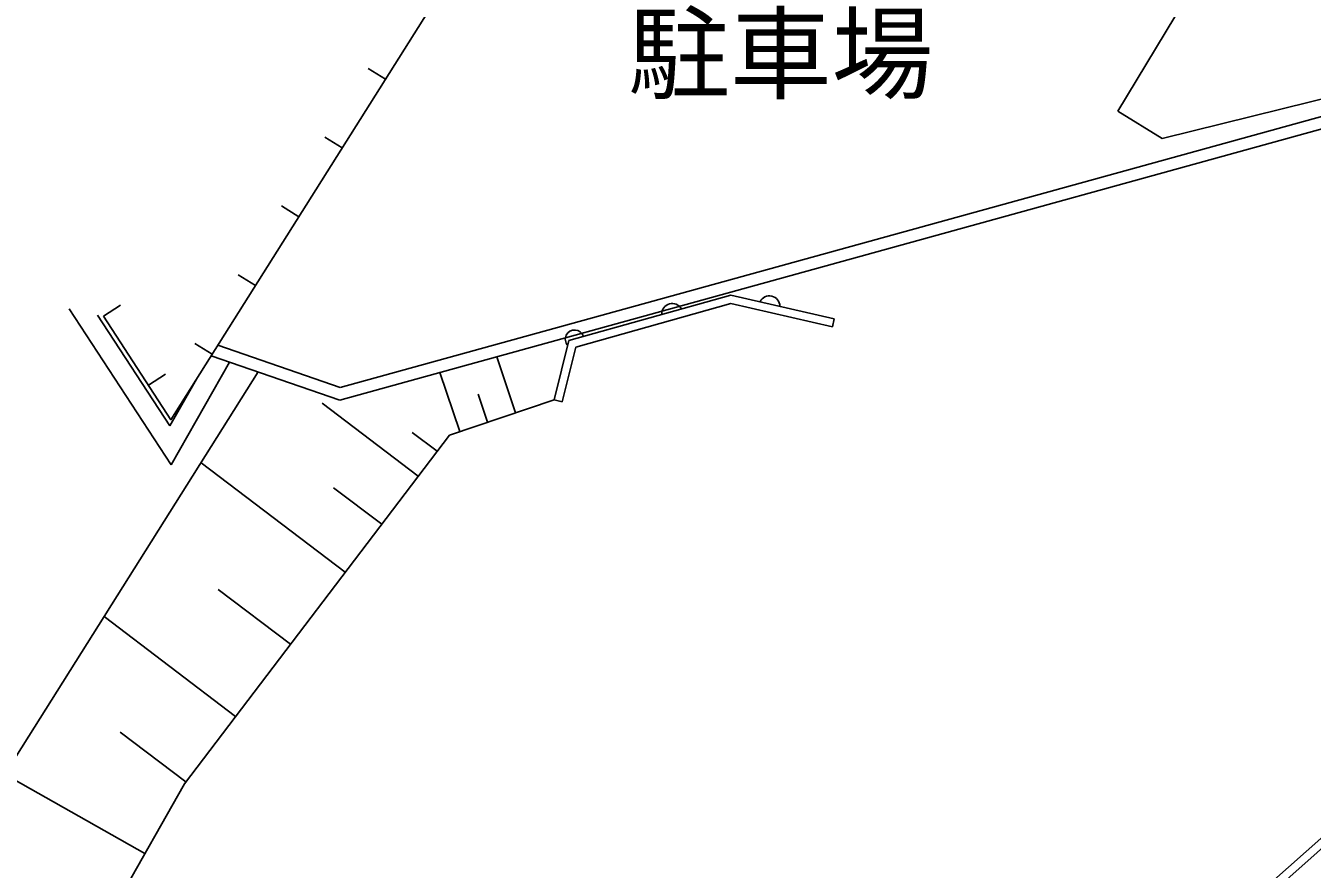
# Model space of a CAD drawing. Units: millimetres, scale not verified. Extents: x 40000 to 680000, y 20000 to 380000.
# Drawn here: x 316276 to 347914, y 311765 to 332516 of the extents above; entities that cross this region are included whole.
import ezdxf
from ezdxf.enums import TextEntityAlignment as Align

# ---------------------------------------------------------------- set-up
doc = ezdxf.new("R2010")
doc.units = ezdxf.units.MM
doc.header["$LTSCALE"] = 1000
doc.layers.add('M-BGD', color=7, linetype='Continuous', lineweight=25)
doc.styles.add('ＭＳ ゴシック', font='')
doc.styles.get('ＭＳ ゴシック').set_extended_font_data('MS Gothic')

msp = doc.modelspace()

# ---------------------------------------------------------------- linework, layer by layer
at = {"layer": 'M-BGD'}
for p, q in [((343132, 330411), (344775, 333128)), ((325124, 331200), (324701, 331467)), ((349251, 330982), (344226, 329744)), ((344226, 329744), (343132, 330411)), ((348214, 329993), (324000, 323305)), ((348176, 330294), (324010, 323619)), ((324058, 329508), (323635, 329775)), ((322992, 327816), (322569, 328083)), ((321925, 326124), (321502, 326391)), ((329635, 324773), (333615, 325890)), ((333615, 325890), (336158, 325304)), ((317345, 325554), (319850, 321715)), ((318185, 325368), (318604, 325641)), ((333619, 325684), (329801, 324612)), ((336113, 325109), (333619, 325684)), ((318043, 325399), (319821, 322674)), ((336158, 325304), (336113, 325109)), ((320859, 324432), (320436, 324699)), ((324010, 323619), (321002, 324659)), ((329270, 323315), (329635, 324773)), ((329801, 324612), (329464, 323266)), ((324000, 323305), (320838, 324398)), ((328323, 322995), (327858, 324370)), ((321991, 323999), (315758, 314084)), ((319850, 321715), (321290, 324242)), ((326948, 322530), (326456, 323983)), ((319292, 323672), (319711, 323945)), ((319821, 322674), (320475, 323822)), ((327635, 322762), (327403, 323450)), ((325928, 321436), (323563, 323233)), ((329270, 323315), (326695, 322445)), ((329464, 323266), (329270, 323315)), ((320177, 313868), (326695, 322445)), ((326392, 322046), (325781, 322510)), ((324131, 319071), (320587, 321764)), ((325029, 320253), (323847, 321152)), ((322784, 317299), (321012, 318646)), ((321437, 315527), (318208, 317981)), ((320210, 313912), (318596, 315139)), ((314189, 303299), (320177, 313868)), ((319204, 312152), (315768, 314099)), ((343486, 308406), (348864, 313184)), ((343619, 308257), (349074, 313103))]:
    msp.add_line(p, q, dxfattribs=at)
msp.add_lwpolyline([(349525, 369959), (346712, 365127), (345138, 363571), (342992, 360220), (340355, 354044), (340170, 354187), (338647, 352065), (334971, 346145), (334668, 346346), (319846, 322823), (318185, 325368)], dxfattribs=at)
for centre, radius, start, end in [((334564, 325614), 256, 359.7007, 154.3399), ((332173, 325427), 256, 28.3594, 182.9986), ((329774, 324801), 229, 18.3844, 222.1554)]:
    msp.add_arc(centre, radius, start, end, dxfattribs=at)

# ---------------------------------------------------------------- texts
at = {"layer": 'M-BGD', "style": 'ＭＳ ゴシック'}
msp.add_text('駐車場', height=1833, dxfattribs=at).set_placement((331092, 330364), align=Align.BOTTOM_LEFT)

doc.saveas('drawing.dxf')
